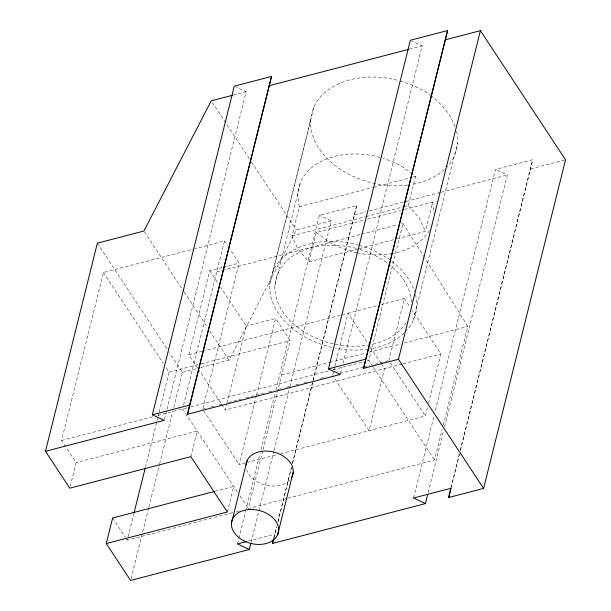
<?xml version="1.0" encoding="UTF-8"?>
<svg xmlns="http://www.w3.org/2000/svg" width="611" height="611" viewBox="0 0 611 611"><rect width="100%" height="100%" fill="white"/><g stroke="black" fill="none" stroke-linecap="round" stroke-linejoin="round"><path stroke-width="0.46" stroke-dasharray="3.06 2.29" d="M273.873 537.909L276.569 526.819M292.455 463.818L356.656 205.602L319.408 215.316L275.561 391.2M460.45 450.315L532.731 159.7L495.483 169.407L434.788 412.868M65.744 446.824L61.574 440.5L103.45 272.537L194.237 248.868M70.25 486.371L76.161 462.642L66.263 447.619M232.707 512.637L127.241 540.132L133.687 514.286M145.426 467.224L156.699 422.002M156.928 421.078L158.997 412.776M159.227 411.852L169.125 372.168L165.971 367.387M164.42 419.421L166.727 410.164M166.963 409.24L246.126 91.726L235.968 86.961M131.06 578.602L148.588 508.299M148.824 507.374L159.433 464.826M159.662 463.902L172.806 411.172M173.73 407.468L182.49 372.32L169.438 352.516M197.681 368.189L188.822 354.747L209.764 270.765L222.595 267.419M183.544 405.238L224.497 240.978L195.153 248.631M190.846 456.638L197.216 431.083L76.161 462.642M202.905 408.263L239.092 263.12L229.713 248.883M402.084 364.011L225.306 410.096L226.918 403.634M227.147 402.71L246.248 326.114L220.708 287.369M273.002 271.215L313.97 106.902M269.695 284.611L310.663 120.306M274.942 285.406L300.772 181.681M358.451 248.837L308.96 261.745L308.364 261.309L298.122 249.433L291.997 236.48L299.214 206.701L297.702 194.122A69.303 49.094 14 0 1 381.852 157.913M227.33 511.987L233.7 486.432L215.362 491.213M245.614 462.84L239.161 464.52L256.253 395.989M256.483 395.065L275.576 318.468L246.248 326.114M237.473 543.935L238.634 539.307M238.863 538.383L245.553 511.537M245.782 510.613L260.095 453.217M261.019 449.52L275.324 392.125M308.96 261.745L316.238 232.531L363.904 220.105M287.017 498.477L248.295 508.573L262.791 450.429M263.02 449.505L290.172 340.61L275.576 318.468M251.174 542.094L273.789 451.376M274.018 450.444L289.713 387.504M289.942 386.572L331.261 220.876L319.408 215.316M277.952 521.267L291.34 467.575M292.493 462.947L356.656 205.602M273.988 537.871L276.76 526.766M277.913 522.138L291.531 467.522M332.575 375.307L333.713 370.747M333.942 369.831L334.622 367.089M334.851 366.18L348.049 313.237L368.38 344.069M340.495 373.52L342.114 367.035M343.038 363.339L422.201 45.817L412.043 41.052M373.054 366.768L368.853 360.391L403.023 223.351L401.175 223.832M403.749 206.762L408.339 205.563L415.617 176.358L413.311 174.67M388.909 360.62L404.39 298.55L381.302 304.568M396.951 238.802L425.363 231.393L432.641 202.188L405.146 209.352M413.342 320.24L457.616 142.531M280.617 453.713L425.393 415.969L427.669 406.842M428.586 403.191L440.875 353.899L412.204 310.411M413.548 498.034L433.863 416.572M287.941 498.232L434.528 460.022L442.112 429.609M443.258 425.004L467.835 326.419L424.798 257.979M428.166 492.489L443.632 430.465M444.556 426.761L507.336 174.967L495.483 169.407M450.796 488.326L459.335 454.072M460.259 450.368L532.731 159.7M451.216 487.341L459.525 454.019M200.752 367.562L229.049 360.185L296.343 229.98L331.261 220.876M233.265 95.079L246.126 91.726M409.317 49.178L422.201 45.817M299.214 206.701L372.542 187.585M373.458 187.348L409.202 178.03M412.868 177.068L415.617 176.358M354.54 214.805L365.584 211.925M369.265 210.963L405.162 201.607M406.086 201.363L440.141 192.488M441.058 192.251L507.336 174.967M530.615 168.903L564.61 160.036M291.928 235.915L365.256 216.798M366.172 216.561L402.832 206.999M367.57 219.15L400.564 210.551M223.511 267.183L239.092 263.12M216.79 271.903L221.396 270.704M222.32 270.467L360.612 234.41M361.536 234.166L397.486 224.795M359.367 248.601L396.035 239.038M188.822 354.747L201.653 351.401M202.569 351.165L377.606 305.531M169.125 372.168L200.301 364.041M201.218 363.797L290.172 340.61M182.49 372.32L197.101 368.517M281.602 374.971L328.626 362.713M329.55 362.476L365.5 353.097M369.189 352.135L400.533 343.962M404.222 343L467.835 326.419M61.574 440.5L153.277 416.595M157.859 415.396L189.998 407.018M190.922 406.781L329.207 370.724M332.896 369.762L363.324 361.834M367.012 360.872L368.853 360.391M202.676 409.171L205.441 408.453M210.971 407.01L214.652 406.048M219.257 404.849L223.87 403.65M228.476 402.45L237.687 400.045M238.611 399.808L241.368 399.082M245.973 397.883L264.403 393.079M269.008 391.88L273.613 390.681M278.219 389.482L281.908 388.52M286.513 387.321L291.119 386.114M295.724 384.915L299.413 383.952M304.018 382.753L308.624 381.554M320.599 378.43L326.129 376.987M339.96 373.382L363.049 367.364M363.973 367.119L369.518 365.676M375.055 364.232L387.985 360.864M403.008 363.766L440.875 353.899M246.531 462.603L276.936 454.676M236.373 511.682L240.039 510.72M248.379 541.094L274.721 534.228M412.54 174.104L402.534 166.795A69.303 49.094 14 0 0 382.769 158.188M408.339 205.563L419.169 217.875L425.363 231.393M316.238 232.531L329.321 242.093A69.303 49.094 14 0 0 357.443 252.862M404.39 298.55L410.118 307.241M390.475 362.995L425.393 415.969M212.254 102.411L250.9 161.044M251.427 161.839L296.343 229.98M370.465 347.231L380.89 363.049M381.409 363.843L384.54 368.586L369.059 430.656L333.094 376.101M373.581 367.562L434.528 460.022M224.497 240.978L227.628 245.721M209.764 270.765L218.623 284.207M144.44 231.829L183.613 291.248M184.132 292.043L207.641 327.695M209.726 330.864L229.049 360.185M198.208 368.983L221.136 403.772M221.663 404.558L225.306 410.096M97.363 243.17L167.345 349.347M203.723 410.752L239.161 464.52M103.45 272.537L163.343 363.4M182.62 408.942L237.351 491.97M239.955 495.918L248.295 508.573M112.653 517.991L125.156 536.97M125.683 537.756L127.241 540.132M403.023 223.351L424.286 257.17M455.126 126.714L449.322 114.425L438.286 101.632A74.634 52.867 14 0 0 432.061 96.492M432.641 202.188L434.047 213.865M415.457 294.571A74.634 52.867 14 0 1 405.925 331.261M404.016 333.194A74.634 52.867 14 0 1 369.334 349.026M368.425 349.164A74.634 52.867 14 0 1 335.523 348.171M331.872 347.384A74.634 52.867 14 0 1 270.81 277.44A74.634 52.867 14 0 1 358.099 244.988M359.001 245.232A74.634 52.867 14 0 1 391.093 260.805M391.827 261.355A74.634 52.867 14 0 1 414.693 291.859M456.646 131.205A74.634 52.867 14 0 1 446.893 166.948M444.342 169.484A74.634 52.867 14 0 1 411.203 184.568M407.568 185.102A74.634 52.867 14 0 1 310.732 125.782A74.634 52.867 14 0 1 399.067 80.675M399.968 80.927A74.634 52.867 14 0 1 431.328 95.95M406.139 322.593A69.303 49.094 14 0 1 371.236 344.528M370.327 344.711A69.303 49.094 14 0 1 275.141 291.852A69.303 49.094 14 0 1 359.092 249.196M360.009 249.471A69.303 49.094 14 0 1 387.748 263.356M388.497 263.929A69.303 49.094 14 0 1 411.44 305.126M429.388 230.5A69.303 49.094 14 0 1 393.087 253.428M392.17 253.603A69.303 49.094 14 0 1 358.382 253.053M289.568 480.185A23.989 16.993 14 0 1 265.541 485.035A23.989 16.993 14 0 1 246.539 469.515"/><path stroke-width="0.92" d="M445.48 39.753L480.399 30.649L398.464 359.268L363.545 368.372L447.596 30.55L410.355 40.257L328.42 368.884L340.266 374.444L187.47 414.281L271.521 76.451L234.28 86.166L152.345 414.785L164.191 420.345L45.466 451.3L69.791 488.197L190.846 456.638L227.33 511.987L106.276 543.553L130.601 580.45L249.326 549.495L250.938 543.019M187.47 414.281L271.521 76.451M427.708 494.337L425.401 503.594L272.605 543.431L273.667 538.826M363.545 368.372L447.596 30.55M480.399 30.649L565.534 159.799L483.599 488.418L448.68 497.522L450.796 488.326L413.548 498.034L425.401 503.594M45.466 451.3L97.363 243.17L143.921 231.034L211.207 100.83L232.34 95.316M106.276 543.553L112.653 517.991L214.446 491.45M133.916 513.37L145.189 468.148M231.432 523.383L247.058 460.656M272.605 543.431L273.759 538.803M277.6 534.839A23.989 16.993 14 0 0 249.891 509.505A23.989 16.993 14 0 0 237.641 536.534A23.989 16.993 14 0 0 277.6 534.839L293.227 472.112M448.68 497.522L450.987 488.265M269.405 85.655L408.392 49.422M152.345 414.785L189.586 405.078M328.42 368.884L365.661 359.176M246.561 541.567L237.473 543.935L249.326 549.495M398.464 359.268L483.599 488.418M245.996 464.963A23.989 16.993 14 0 1 274.897 452.361A23.989 16.993 14 0 1 291.302 478.001"/></g></svg>
